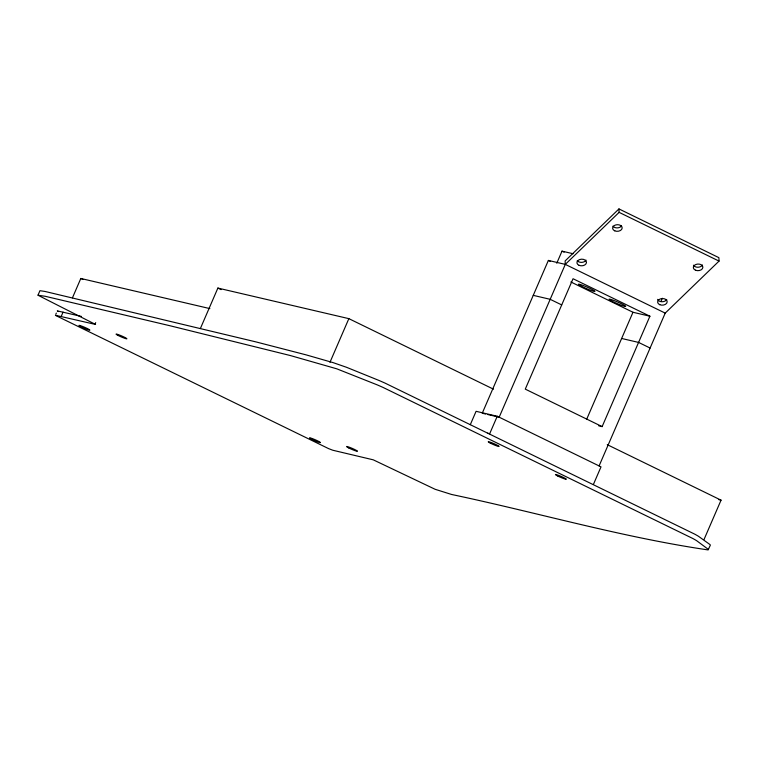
<?xml version="1.0" encoding="UTF-8"?>
<svg xmlns="http://www.w3.org/2000/svg" width="759" height="759" viewBox="0 0 759 759"><rect width="100%" height="100%" fill="white"/><g stroke="black" fill="none" stroke-linecap="round" stroke-linejoin="round"><path stroke-width="1.14" d="M38.054 295.061L39.942 290.697L45.113 291.475L255.717 341.844L306.086 354.861L333.163 362.65L346.417 367.252L379.035 380.477A42.789 3.88 23.4 0 1 384.946 383.067L694.779 534.175A42.789 3.88 23.4 0 1 698.384 536.224L709.95 544.545L710.367 545.133L708.128 549.924C621.706 537.258 537.097 512.505 451.614 494.479L435.144 489.299L373.257 459.831L332.765 450.229L328.524 448.588L56.157 315.735L55.416 315.26L95.568 324.454L37.95 295.213L45.265 296.304L170.671 325.915L290.469 355.573L336.759 368.808L377.147 384.841A42.789 3.88 23.4 0 1 383.058 387.432L692.891 538.539A42.789 3.88 23.4 0 1 696.496 540.588L708.479 549.497M55.881 314.169L56.356 313.078M61.175 316.503L63.063 312.129M72.447 297.832L80.815 278.468L209.873 308.6M94.932 324.378L95.691 322.632M200.376 328.533L217.88 288.069L348.855 318.647L493.483 389.177M329.966 362.309L348.855 318.647M470.305 424.67L476.083 411.312L497.249 416.255L601.014 466.861L593.453 484.327M482.24 413.238L548.368 260.432L565.294 264.379L665.216 313.116L719.039 261.096L718.877 257.662L618.955 208.924L565.132 260.944L565.294 264.379L499.175 417.194L487.885 414.556M556.774 263.231L562.002 251.144L573.102 253.734M497.249 416.255L489.688 433.721L487.468 433.199M586.603 419.423L632.978 312.272L649.913 316.218L602.134 426.615L598.747 425.827M661.061 301.209L662.341 298.24M599.088 465.922L665.216 313.116M704.001 539.564L721.05 500.162L607.266 444.67M565.294 264.379L619.116 212.359L618.955 208.924M533.245 295.355L550.18 299.312L561.707 304.928M621.64 338.467L638.575 342.413L650.102 348.039M81.346 316.399L57.304 310.896L58.405 311.551M483.369 413.503L485.627 414.025M718.754 499.631L721.05 500.162M619.116 212.359L719.039 261.096M562.002 251.144L564.117 252.178M548.368 260.432L550.493 261.466M649.913 316.218L573.045 278.733L525.275 389.13L602.134 426.615M570.853 281.969L632.978 312.272M217.88 288.069L221.078 289.625M80.815 278.468L82.949 279.511M666.725 299.463A4.772 3.311 -2.7 0 1 662 301.74A4.772 3.311 -2.7 0 1 657.626 299.359M586.014 260.109A4.772 3.311 -2.7 0 1 581.783 262.367A4.772 3.311 -2.7 0 1 577.257 260.631M702.417 264.967A4.772 3.311 -2.7 0 1 697.938 267.234A4.772 3.311 -2.7 0 1 693.46 265.185M621.526 225.907A4.772 3.311 -2.7 0 1 617.247 227.88A4.772 3.311 -2.7 0 1 612.949 226.135M311.674 439.29A5.968 0.541 23.4 0 0 320.431 442.649A5.968 0.541 23.4 0 0 312.869 438.787A5.968 0.541 23.4 0 0 311.674 439.29M348.713 447.933A5.968 0.541 23.4 0 0 357.48 451.292A5.968 0.541 23.4 0 0 349.918 447.44A5.968 0.541 23.4 0 0 348.713 447.933M81.09 326.835A5.968 0.541 23.4 0 0 89.856 330.193A5.968 0.541 23.4 0 0 82.295 326.332A5.968 0.541 23.4 0 0 81.09 326.835M118.138 335.478A5.968 0.541 23.4 0 0 126.895 338.837A5.968 0.541 23.4 0 0 119.334 334.985A5.968 0.541 23.4 0 0 118.138 335.478M490.323 443.133A5.968 0.541 23.4 0 0 499.08 446.491A5.968 0.541 23.4 0 0 491.519 442.639A5.968 0.541 23.4 0 0 490.323 443.133M557.571 475.931A5.968 0.541 23.4 0 0 566.337 479.29A5.968 0.541 23.4 0 0 558.776 475.438A5.968 0.541 23.4 0 0 557.571 475.931M581.584 286.342A9.08 0.825 23.4 0 0 594.895 291.456A9.08 0.825 23.4 0 0 583.405 285.593A9.08 0.825 23.4 0 0 581.584 286.342M612.333 301.342A9.08 0.825 23.4 0 0 625.644 306.446A9.08 0.825 23.4 0 0 614.154 300.583A9.08 0.825 23.4 0 0 612.333 301.342M659.789 304.691A4.772 3.311 -2.7 0 0 667.17 301.93A4.772 3.311 -2.7 0 0 660.254 298.951A4.772 3.311 -2.7 0 0 659.789 304.691M579.089 265.337A4.772 3.311 -2.7 0 0 586.47 262.567A4.772 3.311 -2.7 0 0 579.553 259.587A4.772 3.311 -2.7 0 0 579.089 265.337M695.481 270.195A4.772 3.311 -2.7 0 0 702.862 267.434A4.772 3.311 -2.7 0 0 695.946 264.455A4.772 3.311 -2.7 0 0 695.481 270.195M614.781 230.84A4.772 3.311 -2.7 0 0 622.162 228.07A4.772 3.311 -2.7 0 0 615.245 225.091A4.772 3.311 -2.7 0 0 614.781 230.84"/></g></svg>
